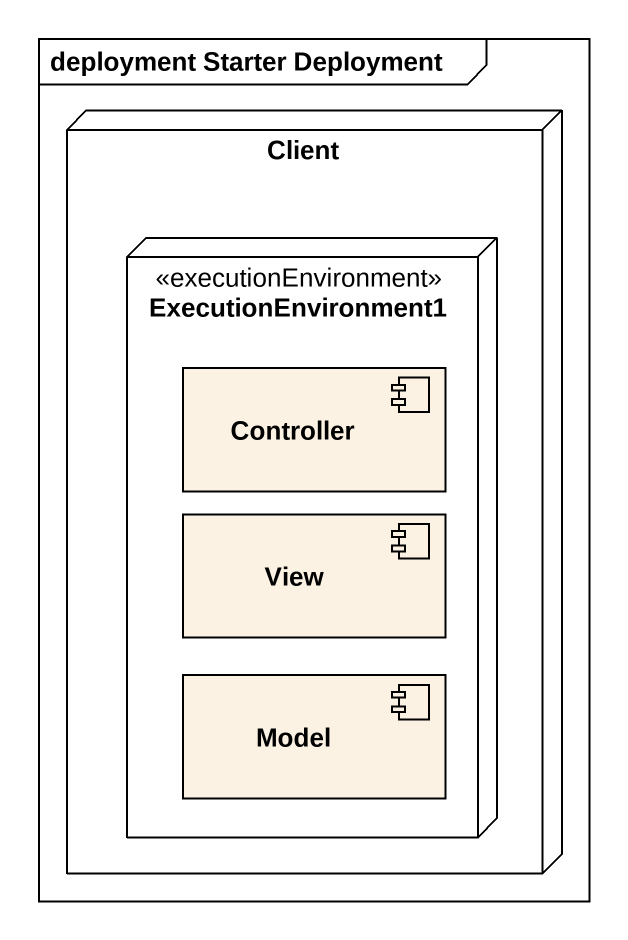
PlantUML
@startuml
mainframe deployment Starter Deployment
node Client {
  node ExecutionEnvironment1 <<executionEnvironment>> {
    component Controller
    component View
    component Model
  }
}
@enduml
